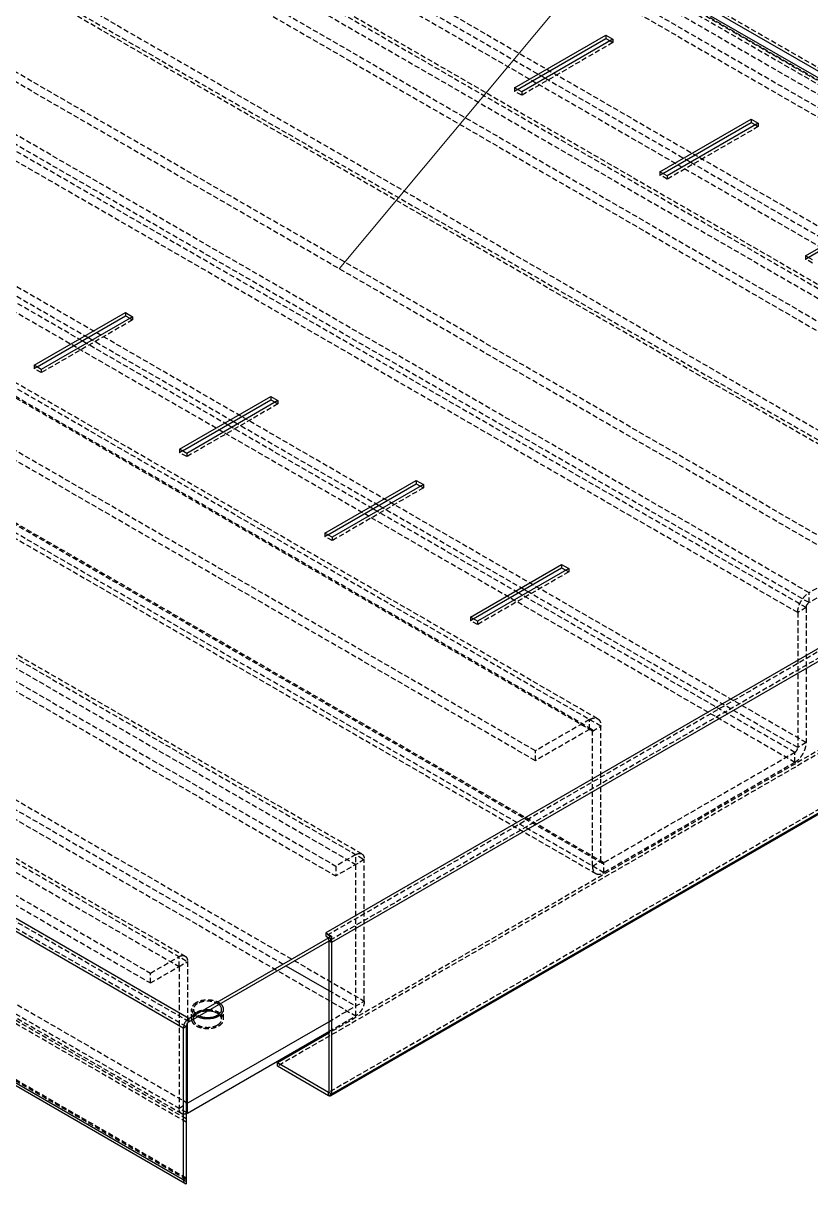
# Model space of a CAD drawing. Header units: millimetres. Extents: x 13106 to 40242, y 18888 to 28426.
# Drawn here: x 26429.4 to 26624.8, y 22971 to 23258.7 of the extents above; entities that cross this region are included whole.
import ezdxf

# ---------------------------------------------------------------- set-up
doc = ezdxf.new("R2010")
doc.units = ezdxf.units.MM
doc.linetypes.add('HIDDEN', pattern=[1.905, 1.27, -0.635])
doc.layers.add('02___PRT_ALL_AXES', color=7, linetype='Continuous')
doc.layers.add('DEFAULT_2', color=8, linetype='HIDDEN')
doc.layers.add('dim', color=2, linetype='Continuous', lineweight=9)

msp = doc.modelspace()

# ---------------------------------------------------------------- linework, layer by layer
at = {"color": 3, "linetype": 'Continuous'}
for p, q in [((26737.474, 23182.829), (26435.185, 23357.352)), ((26736.767, 23181.604), (26447.559, 23348.574)), ((26551.293, 23242.717), (26573.92, 23255.781)), ((26573.92, 23255.781), (26575.688, 23254.761)), ((26575.688, 23254.761), (26553.06, 23241.697)), ((26553.06, 23241.697), (26551.293, 23242.717)), ((26587.355, 23221.897), (26609.983, 23234.961)), ((26611.75, 23233.94), (26589.123, 23220.877)), ((26609.983, 23234.961), (26611.75, 23233.94)), ((26589.123, 23220.877), (26587.355, 23221.897)), ((26623.418, 23201.077), (26646.045, 23214.141)), ((26625.186, 23200.056), (26623.418, 23201.077)), ((26470.543, 23011.979), (26153.758, 23194.871)), ((26469.129, 23009.529), (26152.343, 23192.421)), ((26432.146, 23173.928), (26454.773, 23186.992)), ((26454.773, 23186.992), (26456.541, 23185.972)), ((26456.541, 23185.972), (26433.913, 23172.908)), ((26433.913, 23172.908), (26432.146, 23173.928)), ((26468.208, 23153.108), (26490.836, 23166.172)), ((26490.836, 23166.172), (26492.603, 23165.151)), ((26492.603, 23165.151), (26469.976, 23152.087)), ((26728.636, 23162.621), (26504.484, 23033.207)), ((26730.05, 23160.171), (26505.898, 23030.758)), ((26469.129, 22971.97), (26152.343, 23154.862)), ((26469.543, 22971.054), (26152.758, 23153.946)), ((26469.976, 23152.087), (26468.208, 23153.108)), ((26504.271, 23132.288), (26526.898, 23145.352)), ((26528.666, 23144.331), (26506.039, 23131.267)), ((26526.898, 23145.352), (26528.666, 23144.331)), ((26506.039, 23131.267), (26504.271, 23132.288)), ((26540.333, 23111.468), (26562.961, 23124.531)), ((26564.729, 23123.511), (26542.101, 23110.447)), ((26562.961, 23124.531), (26564.729, 23123.511)), ((26729.838, 23122.163), (26505.686, 22992.75)), ((26730.05, 23122.633), (26505.898, 22993.219)), ((26542.101, 23110.447), (26540.333, 23111.468)), ((26470.543, 23011.979), (26505.898, 23032.391)), ((26504.484, 23033.207), (26505.898, 23032.391)), ((26505.898, 23030.758), (26505.898, 22993.219)), ((26469.129, 23009.529), (26469.129, 22971.97)), ((26470.189, 22988.504), (26505.191, 23008.712)), ((26505.173, 22992.801), (26492.463, 23000.139))]:
    msp.add_line(p, q, dxfattribs=at)
at = {"color": 7, "linetype": 'Continuous'}
for p, q in [((26573.92, 23255.781), (26573.92, 23254.965)), ((26552, 23242.309), (26573.92, 23254.965)), ((26573.92, 23254.965), (26574.981, 23254.352)), ((26557.868, 23245.697), (26558.929, 23245.085)), ((26588.062, 23221.489), (26609.983, 23234.145)), ((26609.983, 23234.961), (26609.983, 23234.145)), ((26609.983, 23234.145), (26611.043, 23233.532)), ((26593.93, 23224.877), (26594.991, 23224.265)), ((26624.125, 23200.669), (26646.045, 23213.324)), ((26454.773, 23186.992), (26454.773, 23186.176)), ((26432.853, 23173.52), (26454.773, 23186.176)), ((26454.773, 23186.176), (26455.834, 23185.563)), ((26446.499, 23180.174), (26445.438, 23180.786)), ((26445.085, 23179.358), (26444.024, 23179.97)), ((26490.836, 23166.172), (26490.836, 23165.355)), ((26468.915, 23152.7), (26490.836, 23165.355)), ((26490.836, 23165.355), (26491.896, 23164.743)), ((26481.147, 23158.537), (26480.087, 23159.15)), ((26482.562, 23159.354), (26481.501, 23159.966)), ((26504.978, 23131.88), (26526.898, 23144.535)), ((26526.898, 23145.352), (26526.898, 23144.535)), ((26526.898, 23144.535), (26527.959, 23143.923)), ((26517.21, 23137.717), (26516.149, 23138.329)), ((26518.624, 23138.533), (26517.564, 23139.146)), ((26541.041, 23111.059), (26562.961, 23123.715)), ((26562.961, 23124.531), (26562.961, 23123.715)), ((26562.961, 23123.715), (26564.021, 23123.102)), ((26553.273, 23116.897), (26552.212, 23117.509)), ((26554.687, 23117.713), (26553.626, 23118.326)), ((26470.543, 23011.162), (26505.898, 23031.574)), ((26505.898, 23030.758), (26505.191, 23031.166)), ((26505.191, 23031.166), (26505.191, 22993.627)), ((26505.896, 23030.848), (26505.231, 23031.19)), ((26505.898, 23032.391), (26505.898, 23031.574)), ((26494.583, 23025.042), (26505.191, 23018.918)), ((26469.836, 22990.749), (26505.191, 23011.161)), ((26470.189, 22988.504), (26470.189, 23010.843)), ((26470.543, 23011.979), (26470.543, 23011.162)), ((26469.129, 23009.529), (26469.836, 23009.937)), ((26469.836, 23009.937), (26469.836, 22970.964)), ((26505.191, 23008.304), (26492.463, 23000.955)), ((26505.173, 22993.617), (26492.463, 23000.955)), ((26492.463, 23000.139), (26492.463, 23000.955)), ((26505.191, 22993.627), (26505.173, 22993.617)), ((26505.173, 22992.801), (26505.173, 22993.617)), ((26505.898, 22993.219), (26505.191, 22993.627)), ((26469.129, 22971.97), (26469.836, 22972.378))]:
    msp.add_line(p, q, dxfattribs=at)
at = {"color": 3, "linetype": 'Continuous'}
msp.add_arc((26503.935, 23030.757), 1.963, 0.01748, 2.6409, dxfattribs=at)
for points, knots in [([(26505.774, 23031.499), (26505.791, 23031.443), (26505.852, 23031.231), (26505.888, 23031.011), (26505.896, 23030.848)], [0, 0, 0, 0, 0.2621387, 1, 1, 1, 1]), ([(26470.543, 23011.979), (26470.342, 23011.863), (26469.962, 23011.543), (26469.519, 23010.937), (26469.215, 23010.25), (26469.129, 23009.761), (26469.129, 23009.529)], [0, 0, 0, 0, 0.2372239, 0.4999984, 0.7627738, 1, 1, 1, 1]), ([(26505.686, 22992.75), (26505.616, 22992.71), (26505.427, 22992.681), (26505.258, 22992.752), (26505.173, 22992.801)], [0, 0, 0, 0, 0.4492166, 1, 1, 1, 1]), ([(26505.898, 22993.219), (26505.898, 22993.121), (26505.874, 22992.939), (26505.755, 22992.79), (26505.686, 22992.75)], [0, 0, 0, 0, 0.5507849, 1, 1, 1, 1]), ([(26470.189, 22988.504), (26470.16, 22988.487), (26470.044, 22988.423), (26469.924, 22988.368), (26469.833, 22988.333)], [0, 0, 0, 0, 0.2581673, 1, 1, 1, 1]), ([(26469.129, 22971.97), (26469.129, 22971.779), (26469.169, 22971.498), (26469.353, 22971.196), (26469.477, 22971.092), (26469.543, 22971.054)], [0, 0, 0, 0, 0.547693, 0.7815772, 1, 1, 1, 1]), ([(26469.543, 22971.054), (26469.609, 22971.016), (26469.708, 22970.981), (26469.809, 22970.966), (26469.836, 22970.964)], [0, 0, 0, 0, 0.7425091, 1, 1, 1, 1])]:
    msp.add_open_spline(points, degree=3, knots=knots, dxfattribs=at)
at = {"color": 2, "linetype": 'Continuous'}
for points, knots in [([(26477.967, 23012.59), (26478.043, 23012.644), (26478.156, 23012.725), (26478.308, 23012.832), (26478.4, 23012.9), (26478.481, 23012.952), (26478.534, 23013.014), (26478.604, 23013.09), (26478.686, 23013.183), (26478.755, 23013.26), (26478.809, 23013.321), (26478.869, 23013.382), (26478.902, 23013.467), (26478.953, 23013.566), (26479, 23013.667), (26479.041, 23013.75), (26479.068, 23013.808), (26479.085, 23013.842), (26479.086, 23013.876), (26479.092, 23013.919), (26479.099, 23013.989), (26479.109, 23014.075), (26479.119, 23014.161), (26479.127, 23014.23), (26479.13, 23014.274), (26479.137, 23014.308), (26479.128, 23014.342), (26479.114, 23014.402), (26479.092, 23014.488), (26479.067, 23014.591), (26479.04, 23014.693), (26479.025, 23014.78), (26478.98, 23014.845), (26478.94, 23014.91), (26478.888, 23014.991), (26478.837, 23015.072), (26478.797, 23015.138), (26478.765, 23015.186), (26478.743, 23015.228), (26478.708, 23015.257), (26478.661, 23015.302), (26478.588, 23015.37), (26478.459, 23015.49), (26478.362, 23015.58), (26478.298, 23015.64)], [0, 0, 0, 0, 0.0625, 0.09375, 0.125, 0.140625, 0.15625, 0.1875, 0.21875, 0.25, 0.265625, 0.28125, 0.3125, 0.34375, 0.375, 0.40625, 0.421875, 0.4296875, 0.4375, 0.453125, 0.46875, 0.5, 0.53125, 0.546875, 0.5625, 0.5703125, 0.578125, 0.59375, 0.625, 0.65625, 0.6875, 0.71875, 0.734375, 0.75, 0.78125, 0.8125, 0.828125, 0.84375, 0.859375, 0.8671875, 0.875, 0.90625, 0.9375, 1, 1, 1, 1]), ([(26472.685, 23012.399), (26472.787, 23012.363), (26472.94, 23012.308), (26473.143, 23012.234), (26473.272, 23012.19), (26473.371, 23012.15), (26473.484, 23012.127), (26473.624, 23012.097), (26473.794, 23012.061), (26473.934, 23012.031), (26474.047, 23012.008), (26474.158, 23011.981), (26474.308, 23011.973), (26474.486, 23011.956), (26474.723, 23011.938), (26474.96, 23011.911), (26475.2, 23011.925), (26475.38, 23011.93), (26475.559, 23011.938), (26475.8, 23011.94), (26476.029, 23011.983), (26476.261, 23012.018), (26476.434, 23012.047), (26476.581, 23012.066), (26476.686, 23012.1), (26476.793, 23012.131), (26476.926, 23012.171), (26477.087, 23012.218), (26477.22, 23012.258), (26477.328, 23012.288), (26477.42, 23012.336), (26477.54, 23012.39), (26477.729, 23012.479), (26477.872, 23012.546), (26477.967, 23012.59)], [0, 0, 0, 0, 0.0625, 0.09375, 0.125, 0.140625, 0.15625, 0.1875, 0.21875, 0.25, 0.265625, 0.28125, 0.3125, 0.34375, 0.375, 0.4375, 0.46875, 0.5, 0.53125, 0.5625, 0.625, 0.65625, 0.6875, 0.71875, 0.734375, 0.75, 0.78125, 0.8125, 0.84375, 0.859375, 0.875, 0.90625, 0.9375, 1, 1, 1, 1])]:
    msp.add_open_spline(points, degree=3, knots=knots, dxfattribs=at)
at = {"color": 7, "linetype": 'Continuous'}
for points, knots in [([(26470.543, 23011.162), (26470.333, 23011.041), (26470.001, 23010.658), (26469.836, 23010.18), (26469.836, 23009.937)], [0, 0, 0, 0, 0.4999983, 1, 1, 1, 1]), ([(26505.184, 22993.615), (26505.182, 22993.615), (26505.178, 22993.615), (26505.175, 22993.616), (26505.173, 22993.617)], [0, 0, 0, 0, 0.459985, 1, 1, 1, 1]), ([(26505.191, 22993.627), (26505.191, 22993.625), (26505.19, 22993.62), (26505.186, 22993.616), (26505.184, 22993.615)], [0, 0, 0, 0, 0.5494181, 1, 1, 1, 1])]:
    msp.add_open_spline(points, degree=3, knots=knots, dxfattribs=at)
at = {"layer": '02___PRT_ALL_AXES', "color": 8, "linetype": 'HIDDEN'}
for p, q in [((26471.639, 23011.774), (26471.639, 23014.223)), ((26478.639, 23011.774), (26478.639, 23014.223))]:
    msp.add_line(p, q, dxfattribs=at)
for centre, radius, start, end in [((26472.806, 23011.774), 1.167, 178.9384, 179.99529), ((26476.663, 23011.277), 2.131, 43.97964, 45.71831)]:
    msp.add_arc(centre, radius, start, end, dxfattribs=at)
at = {"layer": '02___PRT_ALL_AXES', "color": 3, "linetype": 'Continuous'}
msp.add_arc((26476.259, 23010.801), 2.756, 53.01938, 55.03857, dxfattribs=at)
at = {"layer": '02___PRT_ALL_AXES', "color": 8, "linetype": 'HIDDEN'}
for points, knots in [([(26472.664, 23015.652), (26472.51, 23015.563), (26472.231, 23015.372), (26471.899, 23015.022), (26471.688, 23014.635), (26471.639, 23014.357), (26471.639, 23014.223)], [0, 0, 0, 0, 0.2898034, 0.5490453, 0.7822298, 1, 1, 1, 1]), ([(26471.639, 23014.223), (26471.639, 23014.065), (26471.71, 23013.731), (26472.006, 23013.282), (26472.463, 23012.892), (26472.838, 23012.693), (26473.043, 23012.605)], [0, 0, 0, 0, 0.2101076, 0.4403455, 0.7027647, 1, 1, 1, 1]), ([(26477.942, 23015.433), (26477.61, 23015.689), (26476.771, 23016.076), (26475.382, 23016.297), (26473.953, 23016.186), (26473.049, 23015.875), (26472.664, 23015.652)], [0, 0, 0, 0, 0.2277958, 0.4901947, 0.7580323, 1, 1, 1, 1]), ([(26475.093, 23013.794), (26474.651, 23013.791), (26473.81, 23013.695), (26473.009, 23013.402), (26472.664, 23013.203)], [0, 0, 0, 0, 0.525554, 1, 1, 1, 1]), ([(26472.664, 23013.203), (26472.512, 23013.115), (26472.237, 23012.926), (26471.906, 23012.581), (26471.694, 23012.201), (26471.641, 23011.927), (26471.639, 23011.795)], [0, 0, 0, 0, 0.2894451, 0.5487781, 0.7822494, 1, 1, 1, 1]), ([(26471.639, 23011.774), (26471.639, 23011.572), (26471.76, 23011.135), (26472.236, 23010.594), (26472.939, 23010.165), (26473.817, 23009.872), (26474.8, 23009.734), (26475.812, 23009.762), (26476.768, 23009.953), (26477.354, 23010.195), (26477.613, 23010.345)], [0, 0, 0, 0, 0.0869325, 0.1864008, 0.3037901, 0.4376061, 0.5821105, 0.7294286, 0.8711741, 1, 1, 1, 1]), ([(26477.613, 23010.345), (26477.767, 23010.434), (26478.046, 23010.625), (26478.379, 23010.975), (26478.589, 23011.362), (26478.639, 23011.64), (26478.639, 23011.773)], [0, 0, 0, 0, 0.2898034, 0.5490453, 0.7822298, 1, 1, 1, 1]), ([(26478.151, 23012.803), (26478.133, 23012.82), (26478.058, 23012.891), (26477.979, 23012.956), (26477.916, 23013.003)], [0, 0, 0, 0, 0.2436951, 1, 1, 1, 1]), ([(26478.639, 23011.773), (26478.639, 23011.947), (26478.552, 23012.316), (26478.33, 23012.618), (26478.196, 23012.757)], [0, 0, 0, 0, 0.4734355, 1, 1, 1, 1])]:
    msp.add_open_spline(points, degree=3, knots=knots, dxfattribs=at)
at = {"layer": '02___PRT_ALL_AXES', "color": 3, "linetype": 'Continuous'}
msp.add_open_spline([(26477.838, 23013.06), (26477.471, 23013.317), (26476.564, 23013.688), (26475.602, 23013.798), (26475.093, 23013.794)], degree=3, knots=[0, 0, 0, 0, 0.4679624, 1, 1, 1, 1], dxfattribs=at)
at = {"layer": '02___PRT_ALL_AXES', "color": 7, "linetype": 'Continuous'}
for points, knots in [([(26477.613, 23012.794), (26477.767, 23012.883), (26478.046, 23013.075), (26478.379, 23013.425), (26478.589, 23013.812), (26478.639, 23014.09), (26478.639, 23014.223)], [0, 0, 0, 0, 0.2898034, 0.5490453, 0.7822298, 1, 1, 1, 1]), ([(26478.639, 23014.223), (26478.639, 23014.444), (26478.491, 23014.925), (26478.146, 23015.276), (26477.942, 23015.433)], [0, 0, 0, 0, 0.4617, 1, 1, 1, 1]), ([(26473.043, 23012.605), (26473.397, 23012.452), (26474.175, 23012.238), (26475.384, 23012.167), (26476.565, 23012.333), (26477.296, 23012.611), (26477.613, 23012.794)], [0, 0, 0, 0, 0.2455542, 0.5083038, 0.7666038, 1, 1, 1, 1])]:
    msp.add_open_spline(points, degree=3, knots=knots, dxfattribs=at)
at = {"layer": 'DEFAULT_2', "color": 8, "linetype": 'HIDDEN'}
for p, q in [((26736.767, 23180.788), (26447.559, 23347.758)), ((26738.181, 23183.237), (26448.974, 23350.207)), ((26448.266, 23346.533), (26736.767, 23179.971)), ((26736.146, 23181.344), (26449.766, 23346.682)), ((26443.317, 23343.676), (26729.696, 23178.338)), ((26448.266, 23344.084), (26734.646, 23178.746)), ((26443.317, 23341.226), (26729.696, 23175.889)), ((26404.426, 23321.222), (26692.927, 23154.66)), ((26404.426, 23318.773), (26690.805, 23153.435)), ((26405.926, 23321.371), (26692.305, 23156.033)), ((26397.355, 23317.14), (26683.734, 23151.802)), ((26397.355, 23314.69), (26683.734, 23149.353)), ((26450.388, 23310.199), (26736.767, 23144.861)), ((26448.266, 23306.525), (26734.646, 23141.187)), ((26637.773, 23125.266), (26351.393, 23290.604)), ((26637.773, 23122.817), (26351.393, 23288.154)), ((26406.547, 23284.888), (26692.927, 23119.55)), ((26624.338, 23117.51), (26337.958, 23282.847)), ((26404.426, 23283.663), (26692.927, 23117.101)), ((26691.427, 23116.952), (26405.047, 23282.29)), ((26623.631, 23113.835), (26337.251, 23279.173)), ((26624.338, 23115.06), (26337.958, 23280.398)), ((26621.509, 23112.611), (26335.13, 23277.948)), ((26522.866, 23265.905), (26557.868, 23245.697)), ((26575.688, 23253.944), (26553.06, 23240.88)), ((26574.981, 23254.352), (26575.688, 23253.944)), ((26575.688, 23254.761), (26575.688, 23253.944)), ((26572.719, 23084.442), (26283.511, 23251.412)), ((26571.891, 23086.273), (26285.511, 23251.61)), ((26570.598, 23083.217), (26283.511, 23248.963)), ((26570.391, 23083.675), (26284.011, 23249.012)), ((26623.631, 23080.359), (26337.251, 23245.696)), ((26558.929, 23245.085), (26593.93, 23224.877)), ((26556.456, 23078.318), (26270.076, 23243.656)), ((26556.456, 23075.869), (26270.076, 23241.206)), ((26551.293, 23242.717), (26551.293, 23241.901)), ((26551.293, 23241.901), (26552, 23242.309)), ((26553.06, 23240.88), (26551.293, 23241.901)), ((26553.06, 23241.697), (26553.06, 23240.88)), ((26620.802, 23075.46), (26334.423, 23240.797)), ((26611.75, 23233.124), (26589.123, 23220.06)), ((26611.043, 23233.532), (26611.75, 23233.124)), ((26611.75, 23233.94), (26611.75, 23233.124)), ((26594.991, 23224.265), (26629.993, 23204.057)), ((26587.355, 23221.897), (26587.355, 23221.081)), ((26587.355, 23221.081), (26588.062, 23221.489)), ((26589.123, 23220.06), (26587.355, 23221.081)), ((26589.123, 23220.877), (26589.123, 23220.06)), ((26225.529, 23217.936), (26514.029, 23051.374)), ((26513.408, 23052.747), (26227.029, 23218.085)), ((26220.579, 23215.079), (26506.958, 23049.741)), ((26225.529, 23215.487), (26511.908, 23050.149)), ((26573.426, 23048.107), (26284.218, 23215.078)), ((26573.426, 23050.557), (26286.34, 23216.303)), ((26286.547, 23215.845), (26572.926, 23050.507)), ((26220.579, 23212.629), (26506.958, 23047.292)), ((26285.047, 23213.247), (26571.426, 23047.909)), ((26445.438, 23180.786), (26410.436, 23200.994)), ((26623.418, 23201.077), (26623.418, 23200.26)), ((26623.418, 23200.26), (26624.125, 23200.669)), ((26444.024, 23179.97), (26409.022, 23200.178)), ((26625.186, 23199.24), (26623.418, 23200.26)), ((26469.836, 23009.937), (26153.05, 23192.829)), ((26470.543, 23011.162), (26153.758, 23194.054)), ((26181.688, 23192.625), (26470.189, 23026.063)), ((26183.188, 23192.774), (26469.568, 23027.436)), ((26181.688, 23190.176), (26468.068, 23024.838)), ((26174.617, 23188.543), (26460.997, 23023.205)), ((26174.617, 23186.093), (26460.997, 23020.756)), ((26456.541, 23185.155), (26433.913, 23172.091)), ((26455.834, 23185.563), (26456.541, 23185.155)), ((26456.541, 23185.972), (26456.541, 23185.155)), ((26227.65, 23181.602), (26514.029, 23016.264)), ((26225.529, 23180.377), (26494.583, 23025.042)), ((26225.529, 23177.928), (26511.908, 23012.59)), ((26480.087, 23159.15), (26445.085, 23179.358)), ((26481.501, 23159.966), (26446.499, 23180.174)), ((26432.146, 23173.928), (26432.146, 23173.112)), ((26432.146, 23173.112), (26432.853, 23173.52)), ((26433.913, 23172.091), (26432.146, 23173.112)), ((26433.913, 23172.908), (26433.913, 23172.091)), ((26492.603, 23164.335), (26469.976, 23151.271)), ((26491.896, 23164.743), (26492.603, 23164.335)), ((26492.603, 23165.151), (26492.603, 23164.335)), ((26728.636, 23161.804), (26504.484, 23032.391)), ((26729.343, 23160.579), (26505.898, 23031.574)), ((26516.149, 23138.329), (26481.147, 23158.537)), ((26517.564, 23139.146), (26482.562, 23159.354)), ((26469.836, 22972.378), (26153.05, 23155.27)), ((26469.833, 22972.041), (26153.258, 23154.812)), ((26181.688, 23155.066), (26470.189, 22988.504)), ((26183.81, 23156.291), (26470.189, 22990.953)), ((26469.835, 22987.075), (26179.921, 23154.454)), ((26469.835, 22986.258), (26179.921, 23153.637)), ((26468.689, 22988.355), (26182.31, 23153.693)), ((26468.208, 23153.108), (26468.208, 23152.292)), ((26468.208, 23152.292), (26468.915, 23152.7)), ((26469.976, 23151.271), (26468.208, 23152.292)), ((26469.976, 23152.087), (26469.976, 23151.271)), ((26528.666, 23143.514), (26506.039, 23130.451)), ((26527.959, 23143.923), (26528.666, 23143.514)), ((26528.666, 23144.331), (26528.666, 23143.514)), ((26552.212, 23117.509), (26517.21, 23137.717)), ((26553.626, 23118.326), (26518.624, 23138.533)), ((26504.271, 23132.288), (26504.271, 23131.471)), ((26504.271, 23131.471), (26504.978, 23131.88)), ((26716.615, 23129.552), (26492.463, 23000.139)), ((26506.039, 23130.451), (26504.271, 23131.471)), ((26716.615, 23130.369), (26505.191, 23008.304)), ((26506.039, 23131.267), (26506.039, 23130.451)), ((26729.338, 23123.029), (26505.186, 22993.616)), ((26729.343, 23123.041), (26505.191, 22993.627)), ((26564.021, 23123.102), (26564.729, 23122.694)), ((26564.729, 23123.511), (26564.729, 23122.694)), ((26637.773, 23125.266), (26624.338, 23117.51)), ((26564.729, 23122.694), (26542.101, 23109.63)), ((26637.773, 23122.817), (26624.338, 23115.06)), ((26621.509, 23079.134), (26554.687, 23117.713)), ((26624.338, 23115.06), (26624.338, 23117.51)), ((26620.802, 23077.909), (26553.273, 23116.897)), ((26540.333, 23111.468), (26540.333, 23110.651)), ((26623.631, 23113.835), (26621.509, 23112.611)), ((26621.509, 23112.611), (26621.509, 23079.134)), ((26623.631, 23113.835), (26623.631, 23080.359)), ((26540.333, 23110.651), (26541.041, 23111.059)), ((26542.101, 23109.63), (26540.333, 23110.651)), ((26542.101, 23110.447), (26542.101, 23109.63)), ((26569.891, 23086.075), (26556.456, 23078.318)), ((26569.891, 23083.625), (26569.891, 23086.075)), ((26569.891, 23083.625), (26556.456, 23075.869)), ((26570.598, 23083.217), (26572.719, 23084.442)), ((26570.598, 23049.741), (26570.598, 23083.217)), ((26572.719, 23050.965), (26572.719, 23084.442)), ((26623.631, 23080.359), (26621.509, 23079.134)), ((26556.456, 23075.869), (26556.456, 23078.318)), ((26620.802, 23077.909), (26573.426, 23050.557)), ((26620.802, 23075.46), (26620.802, 23077.909)), ((26620.802, 23075.46), (26573.426, 23048.107)), ((26511.908, 23052.599), (26506.958, 23049.741)), ((26514.029, 23051.374), (26506.958, 23047.292)), ((26511.908, 23012.59), (26511.908, 23052.599)), ((26514.029, 23016.264), (26514.029, 23051.374)), ((26570.598, 23049.741), (26572.719, 23050.965)), ((26506.958, 23049.741), (26506.958, 23047.292)), ((26573.426, 23048.107), (26573.426, 23050.557)), ((26504.484, 23033.207), (26504.484, 23032.391)), ((26504.484, 23032.391), (26505.898, 23031.574)), ((26505.231, 23031.19), (26505.19, 23031.211)), ((26460.997, 23023.205), (26468.068, 23027.288)), ((26468.068, 23024.838), (26468.068, 23027.288)), ((26468.068, 23024.838), (26470.189, 23026.063)), ((26470.189, 23026.063), (26470.189, 23010.843)), ((26460.997, 23020.756), (26468.068, 23024.838)), ((26460.997, 23020.756), (26460.997, 23023.205)), ((26468.068, 23024.838), (26468.068, 22989.729)), ((26505.191, 23018.918), (26511.908, 23015.04)), ((26471.139, 23011.774), (26471.139, 23014.223)), ((26479.139, 23011.774), (26479.139, 23014.223)), ((26505.191, 23011.161), (26514.029, 23016.264)), ((26505.191, 23008.712), (26511.908, 23012.59)), ((26468.068, 22989.729), (26469.836, 22990.749)), ((26505.898, 22993.219), (26505.173, 22992.801)), ((26469.836, 22971.562), (26469.129, 22971.97))]:
    msp.add_line(p, q, dxfattribs=at)
for centre, radius, start, end in [((26504.209, 23031.166), 0.981, 0.01748, 2.6409), ((26502.801, 23030.554), 3.119, 18.31856, 19.93526), ((26502.86, 23030.573), 3.057, 17.62263, 18.31571)]:
    msp.add_arc(centre, radius, start, end, dxfattribs=at)
for points, knots in [([(26621.509, 23112.611), (26621.509, 23113.074), (26621.683, 23114.052), (26622.289, 23115.426), (26623.176, 23116.638), (26623.936, 23117.278), (26624.338, 23117.51)], [0, 0, 0, 0, 0.2372262, 0.5000016, 0.7627761, 1, 1, 1, 1]), ([(26623.631, 23113.835), (26623.631, 23114.078), (26623.796, 23114.556), (26624.128, 23114.939), (26624.338, 23115.06)], [0, 0, 0, 0, 0.5000017, 1, 1, 1, 1]), ([(26569.891, 23086.075), (26570.066, 23086.176), (26570.415, 23086.342), (26570.952, 23086.472), (26571.456, 23086.459), (26571.759, 23086.349), (26571.891, 23086.273)], [0, 0, 0, 0, 0.2897714, 0.5490631, 0.7822224, 1, 1, 1, 1]), ([(26571.891, 23086.273), (26572.023, 23086.197), (26572.269, 23085.989), (26572.532, 23085.56), (26572.688, 23085.03), (26572.719, 23084.645), (26572.719, 23084.442)], [0, 0, 0, 0, 0.2177762, 0.4509349, 0.7102272, 1, 1, 1, 1]), ([(26569.891, 23083.625), (26569.973, 23083.673), (26570.139, 23083.742), (26570.323, 23083.714), (26570.391, 23083.675)], [0, 0, 0, 0, 0.5508239, 1, 1, 1, 1]), ([(26570.391, 23083.675), (26570.458, 23083.636), (26570.575, 23083.49), (26570.598, 23083.313), (26570.598, 23083.217)], [0, 0, 0, 0, 0.4491739, 1, 1, 1, 1]), ([(26620.802, 23075.46), (26621.204, 23075.692), (26621.964, 23076.331), (26622.85, 23077.543), (26623.457, 23078.917), (26623.631, 23079.895), (26623.631, 23080.359)], [0, 0, 0, 0, 0.2372239, 0.4999984, 0.7627738, 1, 1, 1, 1]), ([(26620.802, 23077.909), (26621.012, 23078.031), (26621.344, 23078.413), (26621.509, 23078.892), (26621.509, 23079.134)], [0, 0, 0, 0, 0.4999983, 1, 1, 1, 1]), ([(26511.908, 23052.599), (26512.04, 23052.675), (26512.302, 23052.799), (26512.704, 23052.897), (26513.082, 23052.887), (26513.309, 23052.805), (26513.408, 23052.747)], [0, 0, 0, 0, 0.2896998, 0.5490836, 0.7822135, 1, 1, 1, 1]), ([(26513.408, 23052.747), (26513.507, 23052.69), (26513.692, 23052.535), (26513.889, 23052.212), (26514.006, 23051.815), (26514.029, 23051.526), (26514.029, 23051.374)], [0, 0, 0, 0, 0.217785, 0.4509144, 0.7102987, 1, 1, 1, 1]), ([(26572.719, 23050.965), (26572.719, 23050.87), (26572.742, 23050.692), (26572.859, 23050.546), (26572.926, 23050.507)], [0, 0, 0, 0, 0.5507654, 1, 1, 1, 1]), ([(26570.598, 23049.741), (26570.598, 23049.538), (26570.628, 23049.152), (26570.785, 23048.623), (26571.047, 23048.193), (26571.294, 23047.986), (26571.426, 23047.909)], [0, 0, 0, 0, 0.2897728, 0.5490651, 0.7822238, 1, 1, 1, 1]), ([(26571.426, 23047.909), (26571.558, 23047.833), (26571.861, 23047.723), (26572.365, 23047.71), (26572.902, 23047.84), (26573.251, 23048.006), (26573.426, 23048.107)], [0, 0, 0, 0, 0.2177776, 0.4509369, 0.7102286, 1, 1, 1, 1]), ([(26572.926, 23050.507), (26572.994, 23050.469), (26573.178, 23050.441), (26573.343, 23050.509), (26573.426, 23050.557)], [0, 0, 0, 0, 0.4492368, 1, 1, 1, 1]), ([(26504.484, 23033.207), (26504.767, 23033.044), (26505.274, 23032.559), (26505.612, 23031.952), (26505.733, 23031.617)], [0, 0, 0, 0, 0.47807, 1, 1, 1, 1]), ([(26504.484, 23032.391), (26504.686, 23032.274), (26505.011, 23031.906), (26505.179, 23031.448), (26505.19, 23031.211)], [0, 0, 0, 0, 0.4965761, 1, 1, 1, 1]), ([(26468.068, 23027.288), (26468.199, 23027.363), (26468.46, 23027.487), (26468.863, 23027.584), (26469.241, 23027.577), (26469.469, 23027.494), (26469.568, 23027.437)], [0, 0, 0, 0, 0.2881159, 0.5482209, 0.782232, 1, 1, 1, 1]), ([(26469.568, 23027.437), (26469.667, 23027.38), (26469.853, 23027.224), (26470.048, 23026.9), (26470.165, 23026.503), (26470.189, 23026.214), (26470.189, 23026.063)], [0, 0, 0, 0, 0.2177665, 0.4517769, 0.7118826, 1, 1, 1, 1]), ([(26478.298, 23015.64), (26478.201, 23015.698), (26478.057, 23015.785), (26477.888, 23015.886), (26477.804, 23015.937), (26477.754, 23015.966), (26477.721, 23015.989), (26477.674, 23016.005), (26477.617, 23016.028), (26477.513, 23016.068), (26477.367, 23016.125), (26477.221, 23016.183), (26477.102, 23016.228), (26477.018, 23016.266), (26476.915, 23016.285), (26476.785, 23016.317), (26476.62, 23016.354), (26476.456, 23016.393), (26476.324, 23016.422), (26476.227, 23016.449), (26476.122, 23016.455), (26475.986, 23016.47), (26475.814, 23016.486), (26475.642, 23016.504), (26475.504, 23016.516), (26475.403, 23016.531), (26475.295, 23016.524), (26475.154, 23016.522), (26474.977, 23016.517), (26474.8, 23016.514), (26474.659, 23016.509), (26474.551, 23016.511), (26474.45, 23016.491), (26474.312, 23016.472), (26474.141, 23016.446), (26473.969, 23016.421), (26473.833, 23016.399), (26473.727, 23016.388), (26473.635, 23016.356), (26473.508, 23016.321), (26473.35, 23016.274), (26473.192, 23016.228), (26473.081, 23016.196), (26473.018, 23016.177), (26472.968, 23016.165), (26472.929, 23016.144), (26472.874, 23016.119), (26472.778, 23016.074), (26472.585, 23015.984), (26472.42, 23015.907), (26472.31, 23015.856)], [0, 0, 0, 0, 0.0625, 0.09375, 0.109375, 0.1171875, 0.125, 0.1328125, 0.140625, 0.15625, 0.1875, 0.21875, 0.234375, 0.25, 0.265625, 0.28125, 0.3125, 0.34375, 0.359375, 0.375, 0.390625, 0.40625, 0.4375, 0.46875, 0.484375, 0.5, 0.515625, 0.53125, 0.5625, 0.59375, 0.609375, 0.625, 0.640625, 0.65625, 0.6875, 0.71875, 0.734375, 0.75, 0.765625, 0.78125, 0.8125, 0.84375, 0.859375, 0.8671875, 0.875, 0.8828125, 0.890625, 0.90625, 0.9375, 1, 1, 1, 1]), ([(26472.31, 23015.856), (26472.266, 23015.825), (26472.179, 23015.762), (26472.047, 23015.669), (26471.938, 23015.59), (26471.86, 23015.536), (26471.817, 23015.504), (26471.781, 23015.482), (26471.761, 23015.453), (26471.727, 23015.417), (26471.672, 23015.353), (26471.591, 23015.262), (26471.512, 23015.171), (26471.455, 23015.107), (26471.424, 23015.07), (26471.396, 23015.044), (26471.387, 23015.013), (26471.367, 23014.974), (26471.337, 23014.905), (26471.291, 23014.806), (26471.247, 23014.707), (26471.215, 23014.638), (26471.198, 23014.598), (26471.18, 23014.569), (26471.182, 23014.538), (26471.178, 23014.498), (26471.173, 23014.428), (26471.164, 23014.327), (26471.157, 23014.227), (26471.151, 23014.157), (26471.149, 23014.116), (26471.142, 23014.086), (26471.155, 23014.056), (26471.166, 23014.016), (26471.187, 23013.945), (26471.216, 23013.844), (26471.245, 23013.743), (26471.265, 23013.673), (26471.278, 23013.633), (26471.283, 23013.602), (26471.306, 23013.574), (26471.331, 23013.536), (26471.378, 23013.469), (26471.443, 23013.374), (26471.509, 23013.279), (26471.554, 23013.212), (26471.581, 23013.175), (26471.597, 23013.145), (26471.631, 23013.121), (26471.669, 23013.087), (26471.739, 23013.027), (26471.837, 23012.942), (26471.936, 23012.858), (26472.005, 23012.798), (26472.045, 23012.765), (26472.072, 23012.738), (26472.113, 23012.718), (26472.163, 23012.689), (26472.253, 23012.64), (26472.38, 23012.569), (26472.533, 23012.484), (26472.634, 23012.427), (26472.685, 23012.399)], [0, 0, 0, 0, 0.03125, 0.0625, 0.09375, 0.109375, 0.1171875, 0.125, 0.1328125, 0.140625, 0.15625, 0.1875, 0.21875, 0.234375, 0.2421875, 0.25, 0.2578125, 0.265625, 0.28125, 0.3125, 0.34375, 0.359375, 0.3671875, 0.375, 0.3828125, 0.390625, 0.40625, 0.4375, 0.46875, 0.484375, 0.4921875, 0.5, 0.5078125, 0.515625, 0.53125, 0.5625, 0.59375, 0.609375, 0.6171875, 0.625, 0.6328125, 0.640625, 0.65625, 0.6875, 0.71875, 0.734375, 0.7421875, 0.75, 0.7578125, 0.765625, 0.78125, 0.8125, 0.84375, 0.859375, 0.8671875, 0.875, 0.8828125, 0.890625, 0.90625, 0.9375, 0.96875, 1, 1, 1, 1]), ([(26475.577, 23014.069), (26475.431, 23014.072), (26475.247, 23014.074), (26475.028, 23014.082), (26474.88, 23014.075), (26474.694, 23014.062), (26474.507, 23014.051), (26474.359, 23014.039), (26474.215, 23014.014), (26474.069, 23013.993), (26473.925, 23013.969), (26473.814, 23013.956), (26473.716, 23013.927), (26473.581, 23013.895), (26473.447, 23013.859), (26473.311, 23013.828), (26473.183, 23013.785), (26473.025, 23013.726), (26472.865, 23013.67), (26472.74, 23013.622), (26472.627, 23013.563), (26472.482, 23013.492), (26472.368, 23013.435), (26472.31, 23013.407)], [0, 0, 0, 0, 0.125, 0.15625, 0.1875, 0.25, 0.3125, 0.34375, 0.375, 0.4375, 0.46875, 0.5, 0.53125, 0.5625, 0.625, 0.65625, 0.6875, 0.75, 0.8125, 0.84375, 0.875, 0.9375, 1, 1, 1, 1]), ([(26478.199, 23013.26), (26478.113, 23013.313), (26478.003, 23013.377), (26477.875, 23013.458), (26477.78, 23013.505), (26477.657, 23013.561), (26477.537, 23013.619), (26477.437, 23013.664), (26477.325, 23013.702), (26477.216, 23013.742), (26477.106, 23013.78), (26477.025, 23013.812), (26476.938, 23013.832), (26476.824, 23013.863), (26476.71, 23013.892), (26476.596, 23013.924), (26476.478, 23013.948), (26476.327, 23013.973), (26476.178, 23014.002), (26476.057, 23014.021), (26475.863, 23014.039), (26475.705, 23014.056), (26475.577, 23014.069)], [0, 0, 0, 0, 0.125, 0.15625, 0.1875, 0.25, 0.3125, 0.34375, 0.375, 0.4375, 0.46875, 0.5, 0.53125, 0.5625, 0.625, 0.65625, 0.6875, 0.75, 0.8125, 0.84375, 0.875, 1, 1, 1, 1]), ([(26514.029, 23016.264), (26514.029, 23015.917), (26513.899, 23015.183), (26513.444, 23014.153), (26512.779, 23013.244), (26512.209, 23012.764), (26511.908, 23012.59)], [0, 0, 0, 0, 0.2372386, 0.5000016, 0.7627638, 1, 1, 1, 1]), ([(26472.31, 23013.407), (26472.262, 23013.375), (26472.166, 23013.311), (26472.047, 23013.23), (26471.963, 23013.175), (26471.916, 23013.142), (26471.858, 23013.086), (26471.766, 23013.005), (26471.678, 23012.921), (26471.616, 23012.867), (26471.583, 23012.828), (26471.532, 23012.759), (26471.471, 23012.679), (26471.418, 23012.61), (26471.389, 23012.57), (26471.363, 23012.541), (26471.352, 23012.51), (26471.332, 23012.469), (26471.299, 23012.398), (26471.261, 23012.316), (26471.226, 23012.245), (26471.209, 23012.204), (26471.198, 23012.139), (26471.176, 23012.043), (26471.159, 23011.945), (26471.143, 23011.881), (26471.143, 23011.838), (26471.149, 23011.761), (26471.155, 23011.652), (26471.16, 23011.564), (26471.163, 23011.521)], [0, 0, 0, 0, 0.0625, 0.125, 0.15625, 0.171875, 0.1875, 0.25, 0.3125, 0.328125, 0.34375, 0.375, 0.4375, 0.46875, 0.484375, 0.5, 0.515625, 0.53125, 0.5625, 0.625, 0.65625, 0.671875, 0.6875, 0.75, 0.8125, 0.828125, 0.84375, 0.875, 0.9375, 1, 1, 1, 1]), ([(26471.163, 23011.521), (26471.182, 23011.468), (26471.221, 23011.364), (26471.269, 23011.233), (26471.309, 23011.128), (26471.33, 23011.063), (26471.371, 23011.013), (26471.409, 23010.963), (26471.476, 23010.876), (26471.572, 23010.752), (26471.661, 23010.626), (26471.775, 23010.541), (26471.881, 23010.453), (26471.988, 23010.366), (26472.084, 23010.291), (26472.135, 23010.246), (26472.209, 23010.211), (26472.293, 23010.164), (26472.432, 23010.09), (26472.572, 23010.018), (26472.705, 23009.94), (26472.823, 23009.897), (26472.942, 23009.856), (26473.101, 23009.8), (26473.239, 23009.751), (26473.359, 23009.711), (26473.416, 23009.688), (26473.483, 23009.675), (26473.617, 23009.648), (26473.816, 23009.606), (26474.039, 23009.564), (26474.193, 23009.527), (26474.286, 23009.522), (26474.423, 23009.511), (26474.584, 23009.498), (26474.768, 23009.485), (26475.042, 23009.459), (26475.326, 23009.48), (26475.608, 23009.489), (26475.725, 23009.496), (26475.82, 23009.496), (26475.909, 23009.513), (26476.065, 23009.537), (26476.244, 23009.566), (26476.421, 23009.596), (26476.602, 23009.621), (26476.809, 23009.687), (26477.019, 23009.749), (26477.165, 23009.793), (26477.248, 23009.818), (26477.334, 23009.841), (26477.423, 23009.886), (26477.569, 23009.953), (26477.749, 23010.039), (26477.895, 23010.107), (26477.967, 23010.141)], [0, 0, 0, 0, 0.03125, 0.0625, 0.078125, 0.09375, 0.1015625, 0.109375, 0.125, 0.15625, 0.1875, 0.203125, 0.21875, 0.25, 0.265625, 0.2734375, 0.28125, 0.296875, 0.3125, 0.34375, 0.359375, 0.375, 0.390625, 0.40625, 0.4375, 0.4453125, 0.453125, 0.4609375, 0.46875, 0.5, 0.53125, 0.546875, 0.5546875, 0.5625, 0.59375, 0.609375, 0.625, 0.6875, 0.703125, 0.71875, 0.7265625, 0.734375, 0.75, 0.78125, 0.796875, 0.8125, 0.84375, 0.875, 0.890625, 0.8984375, 0.90625, 0.921875, 0.9375, 0.96875, 1, 1, 1, 1]), ([(26477.967, 23010.141), (26478.044, 23010.195), (26478.159, 23010.278), (26478.313, 23010.387), (26478.406, 23010.456), (26478.489, 23010.508), (26478.543, 23010.573), (26478.614, 23010.653), (26478.697, 23010.748), (26478.768, 23010.828), (26478.823, 23010.892), (26478.884, 23010.955), (26478.917, 23011.043), (26478.966, 23011.146), (26479.013, 23011.25), (26479.052, 23011.337), (26479.079, 23011.397), (26479.096, 23011.432), (26479.095, 23011.468), (26479.1, 23011.513), (26479.105, 23011.584), (26479.112, 23011.674), (26479.119, 23011.763), (26479.125, 23011.834), (26479.126, 23011.879), (26479.133, 23011.915), (26479.121, 23011.95), (26479.104, 23012.01), (26479.078, 23012.097), (26479.048, 23012.201), (26479.016, 23012.305), (26478.997, 23012.393), (26478.946, 23012.459), (26478.902, 23012.525), (26478.844, 23012.608), (26478.787, 23012.692), (26478.741, 23012.758), (26478.706, 23012.808), (26478.68, 23012.85), (26478.643, 23012.879), (26478.592, 23012.924), (26478.513, 23012.992), (26478.374, 23013.111), (26478.269, 23013.201), (26478.199, 23013.26)], [0, 0, 0, 0, 0.0625, 0.09375, 0.125, 0.140625, 0.15625, 0.1875, 0.21875, 0.25, 0.265625, 0.28125, 0.3125, 0.34375, 0.375, 0.40625, 0.421875, 0.4296875, 0.4375, 0.453125, 0.46875, 0.5, 0.53125, 0.546875, 0.5625, 0.5703125, 0.578125, 0.59375, 0.625, 0.65625, 0.6875, 0.71875, 0.734375, 0.75, 0.78125, 0.8125, 0.828125, 0.84375, 0.859375, 0.8671875, 0.875, 0.90625, 0.9375, 1, 1, 1, 1]), ([(26468.689, 22988.355), (26468.59, 22988.412), (26468.405, 22988.568), (26468.208, 22988.89), (26468.091, 22989.288), (26468.068, 22989.577), (26468.068, 22989.729)], [0, 0, 0, 0, 0.217785, 0.4509144, 0.7102987, 1, 1, 1, 1]), ([(26469.833, 22988.333), (26469.637, 22988.258), (26469.245, 22988.168), (26468.846, 22988.265), (26468.689, 22988.355)], [0, 0, 0, 0, 0.5361668, 1, 1, 1, 1])]:
    msp.add_open_spline(points, degree=3, knots=knots, dxfattribs=at)
at = {"layer": 'dim', "lineweight": 9}
msp.add_line((26507.77, 23197.872), (26727.895, 23461.394), dxfattribs=at)

doc.saveas('drawing.dxf')
